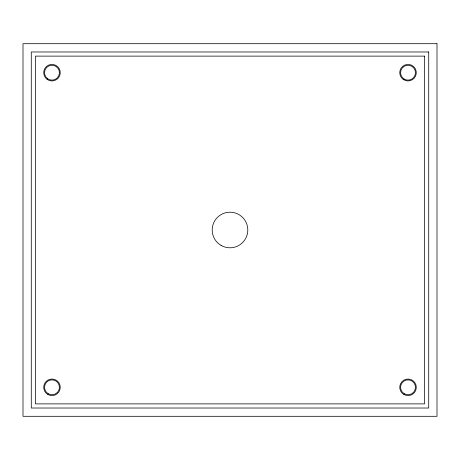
<?xml version="1.0" encoding="UTF-8"?>
<svg xmlns="http://www.w3.org/2000/svg" width="460" height="460" viewBox="0 0 460 460"><rect width="100%" height="100%" fill="white"/><g stroke="black" fill="none" stroke-linecap="round" stroke-linejoin="round"><path stroke-width="0.69" d="M437 43.7L23 43.7L23 416.3L437 416.3L437 43.7M428.72 51.98L31.28 51.98L31.28 408.02L428.72 408.02L428.72 51.98M424.58 56.12L35.42 56.12L35.42 403.88L424.58 403.88L424.58 56.12M48.254 393.772A7.452 7.452 0 0 0 59.432 387.32A7.452 7.452 0 0 0 48.254 380.868A7.452 7.452 0 0 0 48.254 393.772M404.294 393.772A7.452 7.452 0 0 0 415.472 387.32A7.452 7.452 0 0 0 404.294 380.868A7.452 7.452 0 0 0 404.294 393.772M404.294 79.132A7.452 7.452 0 0 0 415.472 72.68A7.452 7.452 0 0 0 404.294 66.228A7.452 7.452 0 0 0 404.294 79.132M47.69 78.775A7.452 7.452 0 0 0 59.403 73.347A7.452 7.452 0 0 0 48.846 65.918A7.452 7.452 0 0 0 47.69 78.775M47.213 79.448A8.28 8.28 0 0 0 60.225 73.422A8.28 8.28 0 0 0 48.501 65.165A8.28 8.28 0 0 0 47.213 79.448M403.253 79.448A8.28 8.28 0 0 0 416.265 73.422A8.28 8.28 0 0 0 404.541 65.165A8.28 8.28 0 0 0 403.253 79.448M403.88 394.49A8.28 8.28 0 0 0 416.3 387.32A8.28 8.28 0 0 0 403.88 380.15A8.28 8.28 0 0 0 403.88 394.49M47.84 394.49A8.28 8.28 0 0 0 60.26 387.32A8.28 8.28 0 0 0 47.84 380.15A8.28 8.28 0 0 0 47.84 394.49M221.099 245.416A17.802 17.802 0 0 0 247.802 230A17.802 17.802 0 0 0 221.099 214.584A17.802 17.802 0 0 0 221.099 245.416"/></g></svg>
